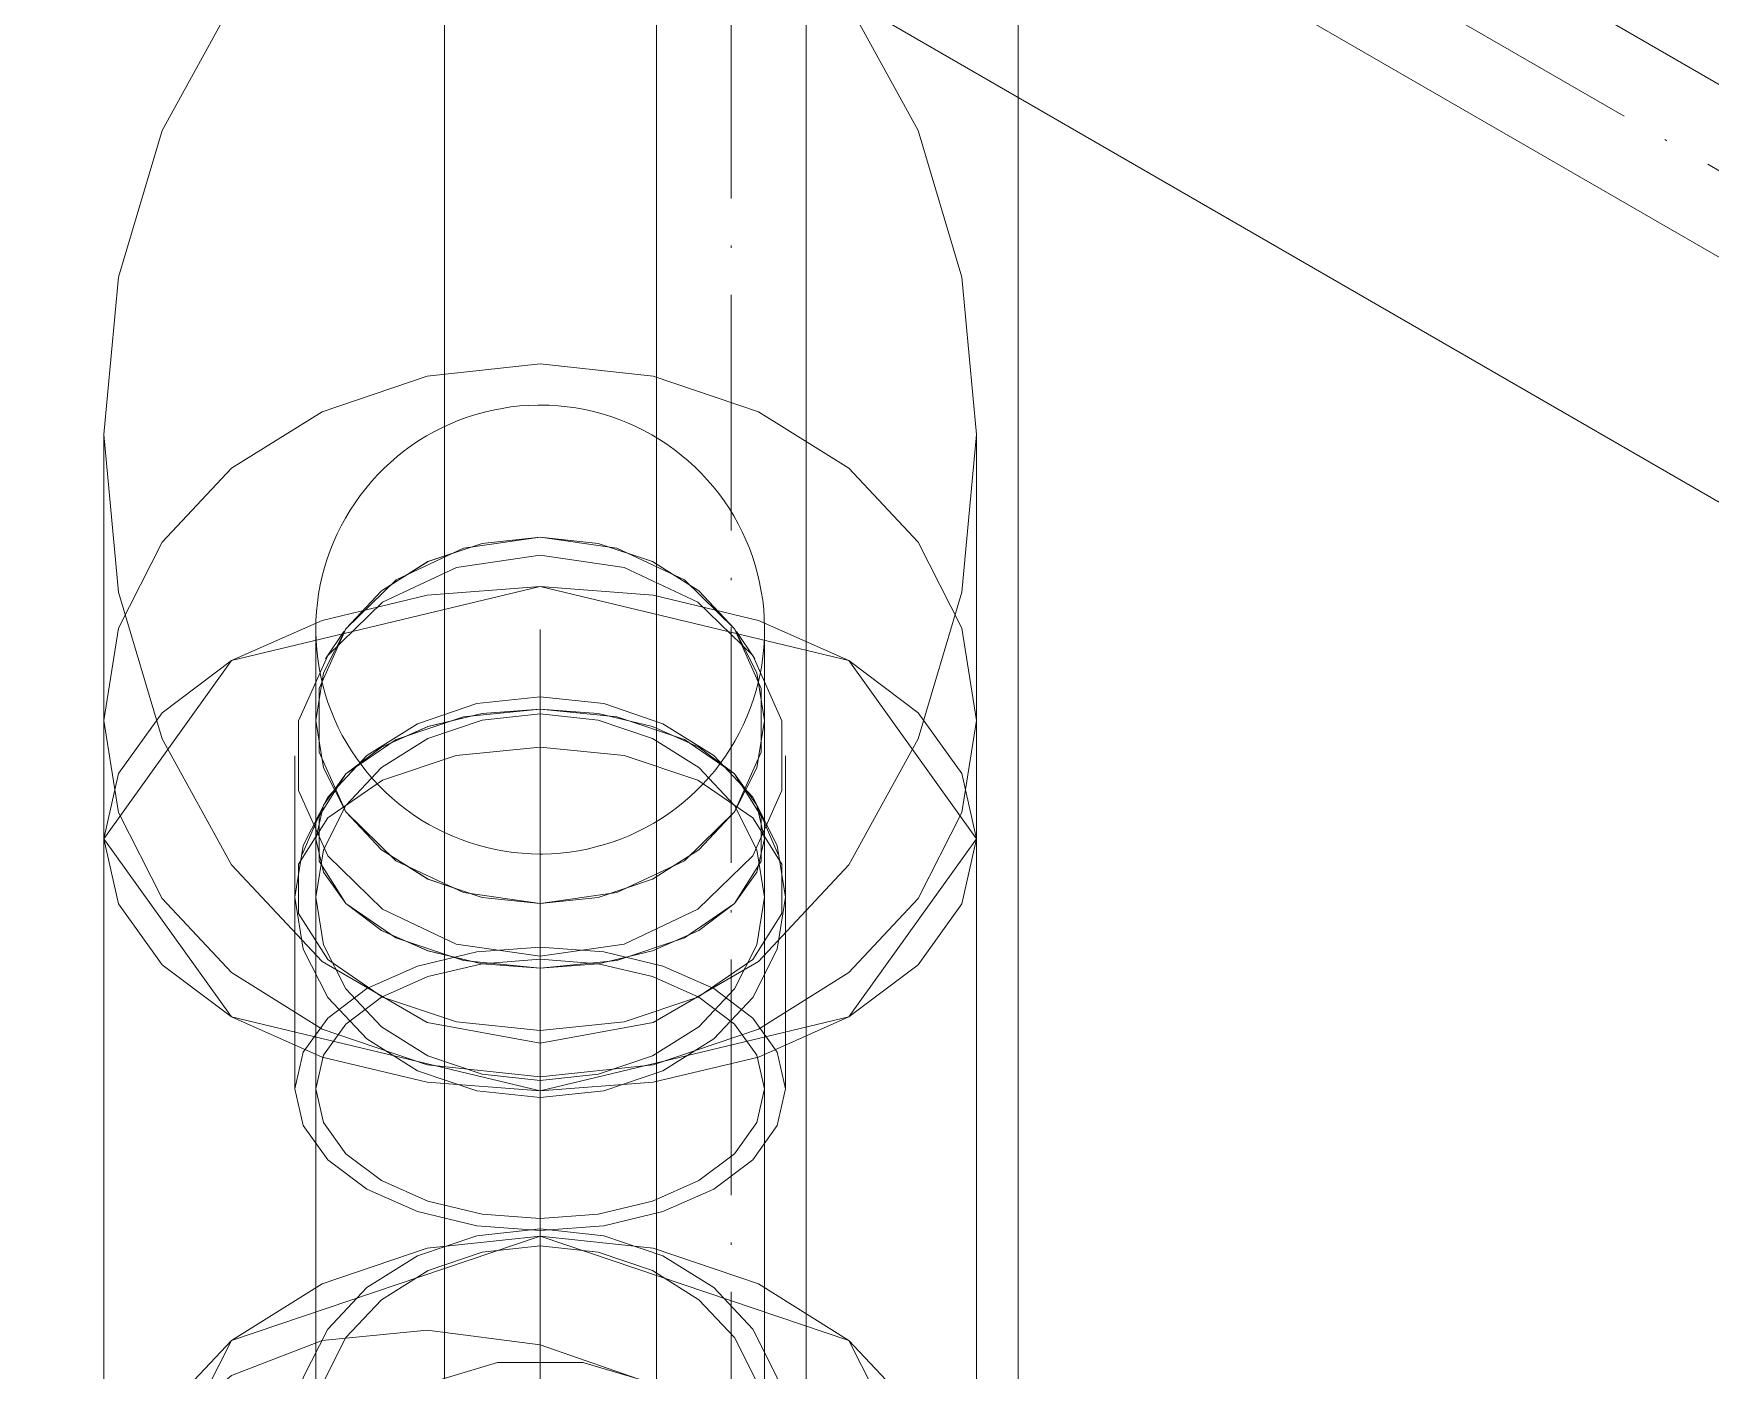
# Model space of a CAD drawing. Header units: millimetres. Extents: x -88595 to 880822, y -1054509 to -148035.
# Drawn here: x 425522.2 to 425593.4, y -313767.6 to -313710.8 of the extents above; entities that cross this region are included whole.
import ezdxf

# ---------------------------------------------------------------- set-up
doc = ezdxf.new("R2010")
doc.units = ezdxf.units.MM
doc.linetypes.add('$12$ADSK_Осевая', pattern=[14, 10, -2, 0, -2])
for name, color, linetype, lineweight in [('Изоляция', 7, 'Continuous', 18), ('Трубопровод', 7, 'Continuous', 18), ('Трубопроводы', 7, 'Continuous', 18)]:
    doc.layers.add(name, color=color, linetype=linetype, lineweight=lineweight)

# ---------------------------------------------------------------- blocks, each defined once
blk = doc.blocks.new('$0$ADSK_МедьПайка_Отвод - Отвод медный под пайку двухраструбный-V50-В_ОВ3_4')
at = {"layer": 'Трубопроводы', "color": 134, "true_color": 0x00a6a6}
for p, q in [((22141.245, 11397.016), (22141.245, 11391.474)), ((22142.135, 11397.016), (22142.135, 11391.474)), ((22161.185, 11391.474), (22161.185, 11397.016)), ((22162.075, 11391.474), (22162.075, 11397.016)), ((22142.135, 11391.474), (22142.135, 11390.088)), ((22161.185, 11390.088), (22161.185, 11391.474)), ((22141.241, 11390.452), (22139.544, 11389.473)), ((22142.656, 11390.885), (22140.647, 11390.716)), ((22139.099, 11390.243), (22132.311, 11386.324)), ((22139.544, 11389.473), (22132.756, 11385.553)), ((22142.792, 11387.014), (22143.55, 11386.01)), ((22159.77, 11386.01), (22160.528, 11387.014)), ((22150.697, 11373.308), (22151.848, 11374.964)), ((22149.069, 11372.975), (22150.766, 11373.955)), ((22142.281, 11369.056), (22149.069, 11372.975)), ((22142.726, 11368.285), (22149.514, 11372.204))]:
    blk.add_line(p, q, dxfattribs=at)
for points in [[(22141.245, 11397.016, 0), (22141.6, 11399.217, 0), (22142.641, 11401.268, 0), (22144.296, 11403.03, 0), (22146.453, 11404.381, 0), (22148.965, 11405.23, 0), (22151.66, 11405.52, 0), (22154.356, 11405.23, 0), (22156.868, 11404.381, 0), (22159.025, 11403.03, 0), (22160.68, 11401.268, 0), (22161.72, 11399.217, 0), (22162.075, 11397.016, 0)], [(22161.185, 11397.016, 0), (22160.861, 11399.029, 0), (22159.909, 11400.905, 0), (22158.395, 11402.516, 0), (22156.423, 11403.752, 0), (22154.126, 11404.529, 0), (22151.66, 11404.794, 0), (22149.195, 11404.529, 0), (22146.898, 11403.752, 0), (22144.925, 11402.516, 0), (22143.411, 11400.905, 0), (22142.46, 11399.029, 0), (22142.135, 11397.016, 0)], [(22162.075, 11391.474, 0), (22161.447, 11394.383, 0), (22159.638, 11396.94, 0), (22156.867, 11398.839, 0), (22153.468, 11399.849, 0), (22149.85, 11399.848, 0), (22146.451, 11398.838, 0), (22143.681, 11396.939, 0), (22141.873, 11394.381, 0), (22141.245, 11391.474, 0)], [(22142.135, 11390.088, 0), (22142.46, 11392.101, 0), (22143.411, 11393.977, 0), (22144.925, 11395.587, 0), (22146.898, 11396.823, 0), (22149.195, 11397.6, 0), (22151.66, 11397.865, 0), (22154.126, 11397.6, 0), (22156.423, 11396.823, 0), (22158.395, 11395.587, 0), (22159.909, 11393.977, 0), (22160.861, 11392.101, 0), (22161.185, 11390.088, 0)], [(22142.135, 11390.088, 0), (22142.71, 11392.748, 0), (22144.364, 11395.088, 0), (22146.898, 11396.824, 0), (22150.007, 11397.747, 0), (22153.316, 11397.747, 0), (22156.424, 11396.823, 0), (22158.958, 11395.086, 0), (22160.612, 11392.747, 0), (22161.185, 11390.088, 0)], [(22162.075, 11397.016, 0), (22161.72, 11394.815, 0), (22160.68, 11392.764, 0), (22159.025, 11391.003, 0), (22156.868, 11389.652, 0), (22154.356, 11388.802, 0), (22151.66, 11388.513, 0), (22148.965, 11388.802, 0), (22146.453, 11389.652, 0), (22144.296, 11391.003, 0), (22142.641, 11392.764, 0), (22141.6, 11394.815, 0), (22141.245, 11397.016, 0)], [(22142.135, 11397.016, 0), (22142.46, 11395.004, 0), (22143.411, 11393.128, 0), (22144.925, 11391.517, 0), (22146.898, 11390.281, 0), (22149.195, 11389.504, 0), (22151.66, 11389.239, 0), (22154.126, 11389.504, 0), (22156.423, 11390.281, 0), (22158.395, 11391.517, 0), (22159.909, 11393.128, 0), (22160.861, 11395.004, 0), (22161.185, 11397.016, 0)], [(22142.451, 11391.374, 0), (22142.441, 11391.36, 0), (22142.408, 11391.322, 0), (22142.35, 11391.261, 0), (22142.266, 11391.179, 0), (22142.155, 11391.08, 0), (22142.014, 11390.966, 0), (22141.846, 11390.84, 0), (22141.648, 11390.704, 0), (22141.421, 11390.56, 0), (22141.241, 11390.452, 0)], [(22141.245, 11391.474, 0), (22141.873, 11388.567, 0), (22143.681, 11386.009, 0), (22146.451, 11384.11, 0), (22149.85, 11383.099, 0), (22153.468, 11383.099, 0), (22156.867, 11384.109, 0), (22159.638, 11386.007, 0), (22161.447, 11388.565, 0), (22162.075, 11391.474, 0)], [(22142.135, 11390.088, 0), (22142.143, 11390.301, 0), (22142.164, 11390.507, 0), (22142.198, 11390.701, 0), (22142.24, 11390.876, 0), (22142.288, 11391.028, 0), (22142.337, 11391.155, 0), (22142.382, 11391.253, 0), (22142.419, 11391.322, 0), (22142.443, 11391.362, 0), (22142.451, 11391.374, 0)], [(22136.942, 11385.476, 0), (22137.386, 11388.128, 0), (22138.665, 11389.947, 0), (22140.625, 11390.714, 0), (22143.028, 11390.336, 0), (22145.586, 11388.859, 0), (22147.99, 11386.461, 0), (22149.949, 11383.431, 0), (22151.227, 11380.134, 0), (22151.671, 11376.972, 0)], [(22152.739, 11378.315, 0), (22152.333, 11381.207, 0), (22151.164, 11384.222, 0), (22149.372, 11386.993, 0), (22147.174, 11389.186, 0), (22144.835, 11390.537, 0), (22142.636, 11390.883, 0), (22140.844, 11390.181, 0), (22139.674, 11388.518, 0), (22139.268, 11386.092, 0)], [(22152.739, 11378.315, 0), (22152.509, 11380.46, 0), (22151.836, 11382.724, 0), (22150.766, 11384.953, 0), (22149.371, 11386.994, 0), (22147.747, 11388.709, 0), (22146.003, 11389.981, 0), (22144.26, 11390.722, 0), (22142.636, 11390.883, 0), (22141.241, 11390.452, 0), (22140.171, 11389.46, 0), (22139.498, 11387.972, 0), (22139.268, 11386.092, 0)], [(22161.185, 11390.088, 0), (22160.612, 11387.43, 0), (22158.958, 11385.09, 0), (22156.424, 11383.354, 0), (22153.316, 11382.429, 0), (22150.007, 11382.429, 0), (22146.898, 11383.353, 0), (22144.364, 11385.089, 0), (22142.71, 11387.428, 0), (22142.135, 11390.088, 0)], [(22161.185, 11390.088, 0), (22160.861, 11388.075, 0), (22159.909, 11386.2, 0), (22158.395, 11384.589, 0), (22156.423, 11383.353, 0), (22154.126, 11382.576, 0), (22151.66, 11382.311, 0), (22149.195, 11382.576, 0), (22146.898, 11383.353, 0), (22144.925, 11384.589, 0), (22143.411, 11386.2, 0), (22142.46, 11388.075, 0), (22142.135, 11390.088, 0)], [(22161.185, 11390.088, 0), (22161.147, 11388.984, 0), (22161.033, 11387.887, 0), (22160.845, 11386.806, 0), (22160.587, 11385.748, 0), (22160.262, 11384.717, 0), (22159.876, 11383.72, 0), (22159.434, 11382.76, 0), (22158.941, 11381.839, 0), (22158.401, 11380.958, 0), (22157.82, 11380.118, 0), (22157.203, 11379.319, 0), (22156.552, 11378.56, 0), (22155.871, 11377.841, 0), (22155.163, 11377.158, 0), (22154.43, 11376.513, 0), (22153.675, 11375.902, 0), (22152.899, 11375.325, 0), (22152.104, 11374.78, 0), (22151.291, 11374.265, 0), (22150.766, 11373.955, 0)], [(22144.883, 11373.053, 0), (22144.632, 11375.398, 0), (22143.896, 11377.874, 0), (22142.726, 11380.311, 0), (22141.2, 11382.543, 0), (22139.424, 11384.418, 0), (22137.518, 11385.808, 0), (22135.612, 11386.619, 0), (22133.836, 11386.795, 0), (22132.311, 11386.324, 0), (22131.14, 11385.239, 0), (22130.405, 11383.612, 0), (22130.154, 11381.556, 0)], [(22139.268, 11386.092, 0), (22139.674, 11383.197, 0), (22140.844, 11380.183, 0), (22142.636, 11377.412, 0), (22144.835, 11375.219, 0), (22147.174, 11373.869, 0), (22149.372, 11373.524, 0), (22151.164, 11374.226, 0), (22152.333, 11375.891, 0), (22152.739, 11378.315, 0)], [(22139.268, 11386.092, 0), (22139.498, 11383.947, 0), (22140.171, 11381.682, 0), (22141.241, 11379.454, 0), (22142.636, 11377.413, 0), (22144.26, 11375.698, 0), (22146.003, 11374.426, 0), (22147.747, 11373.685, 0), (22149.371, 11373.524, 0), (22150.766, 11373.955, 0), (22151.836, 11374.947, 0), (22152.509, 11376.434, 0), (22152.739, 11378.315, 0)], [(22130.783, 11381.193, 0), (22131.012, 11383.073, 0), (22131.685, 11384.561, 0), (22132.756, 11385.553, 0), (22134.151, 11385.984, 0), (22135.775, 11385.823, 0), (22137.518, 11385.082, 0), (22139.261, 11383.81, 0), (22140.886, 11382.095, 0), (22142.281, 11380.054, 0), (22143.351, 11377.825, 0), (22144.024, 11375.561, 0), (22144.253, 11373.416, 0)], [(22151.671, 11376.972, 0), (22151.227, 11374.321, 0), (22149.949, 11372.501, 0), (22147.99, 11371.733, 0), (22145.586, 11372.11, 0), (22143.028, 11373.587, 0), (22140.625, 11375.984, 0), (22138.665, 11379.014, 0), (22137.386, 11382.31, 0), (22136.942, 11385.476, 0)], [(22130.154, 11381.556, 0), (22130.405, 11379.211, 0), (22131.14, 11376.735, 0), (22132.311, 11374.298, 0), (22133.836, 11372.066, 0), (22135.612, 11370.191, 0), (22137.518, 11368.801, 0), (22139.424, 11367.99, 0), (22141.2, 11367.814, 0), (22142.726, 11368.285, 0), (22143.896, 11369.37, 0), (22144.632, 11370.996, 0), (22144.883, 11373.053, 0)], [(22144.253, 11373.416, 0), (22144.024, 11371.535, 0), (22143.351, 11370.048, 0), (22142.281, 11369.056, 0), (22140.886, 11368.625, 0), (22139.261, 11368.786, 0), (22137.518, 11369.527, 0), (22135.775, 11370.799, 0), (22134.151, 11372.514, 0), (22132.756, 11374.555, 0), (22131.685, 11376.783, 0), (22131.012, 11379.048, 0), (22130.783, 11381.193, 0)]]:
    blk.add_polyline3d(points, dxfattribs=at)
blk = doc.blocks.new('$0$ADSK_МедьПайка_Отвод - Отвод медный под пайку двухраструбный-V60-В_ОВ3_4')
at = {"layer": 'Трубопроводы', "color": 134, "true_color": 0x00a6a6}
for p, q in [((-8292.901, 9186.229), (-8293.679, 9185.08)), ((-8275.453, 9185.08), (-8276.232, 9186.229)), ((-8294.091, 9182.464), (-8294.091, 9180.963)), ((-8275.041, 9180.963), (-8275.041, 9182.464)), ((-8294.981, 9180.963), (-8294.981, 9174.959)), ((-8294.091, 9180.963), (-8294.091, 9174.959)), ((-8275.041, 9174.959), (-8275.041, 9180.963)), ((-8274.151, 9174.959), (-8274.151, 9180.963)), ((-8293.808, 9178.773), (-8294.671, 9176.775)), ((-8274.461, 9176.775), (-8275.324, 9178.773)), ((-8294.091, 9177.442), (-8294.091, 9175.319)), ((-8275.041, 9175.319), (-8275.041, 9177.442)), ((-8294.981, 9175.319), (-8294.981, 9166.828)), ((-8294.091, 9175.319), (-8294.091, 9166.828)), ((-8275.041, 9166.828), (-8275.041, 9175.319)), ((-8274.151, 9166.828), (-8274.151, 9175.319))]:
    blk.add_line(p, q, dxfattribs=at)
for points in [[(-8294.091, 9186.318, 0), (-8294.084, 9186.699, 0), (-8294.061, 9187.079, 0), (-8294.023, 9187.458, 0), (-8293.97, 9187.835, 0), (-8293.901, 9188.21, 0), (-8293.818, 9188.582, 0), (-8293.72, 9188.95, 0), (-8293.608, 9189.314, 0), (-8293.481, 9189.673, 0), (-8293.339, 9190.027, 0), (-8293.184, 9190.375, 0), (-8293.015, 9190.716, 0), (-8292.832, 9191.051, 0), (-8292.636, 9191.377, 0), (-8292.427, 9191.696, 0), (-8292.206, 9192.006, 0), (-8291.973, 9192.307, 0), (-8291.727, 9192.599, 0), (-8291.47, 9192.88, 0), (-8291.202, 9193.151, 0), (-8290.924, 9193.411, 0), (-8290.635, 9193.659, 0), (-8290.337, 9193.896, 0), (-8290.029, 9194.121, 0), (-8289.713, 9194.333, 0), (-8289.388, 9194.532, 0), (-8289.056, 9194.719, 0), (-8288.716, 9194.891, 0), (-8288.37, 9195.05, 0), (-8288.018, 9195.196, 0), (-8287.66, 9195.327, 0), (-8287.297, 9195.443, 0), (-8286.93, 9195.545, 0), (-8286.559, 9195.632, 0), (-8286.185, 9195.704, 0), (-8285.808, 9195.762, 0), (-8285.43, 9195.804, 0), (-8285.05, 9195.831, 0), (-8284.669, 9195.842, 0), (-8284.566, 9195.843, 0)], [(-8284.566, 9195.843, 0), (-8284.185, 9195.835, 0), (-8283.805, 9195.812, 0), (-8283.426, 9195.774, 0), (-8283.049, 9195.721, 0), (-8282.674, 9195.653, 0), (-8282.302, 9195.57, 0), (-8281.934, 9195.472, 0), (-8281.57, 9195.359, 0), (-8281.211, 9195.232, 0), (-8280.857, 9195.091, 0), (-8280.509, 9194.936, 0), (-8280.168, 9194.767, 0), (-8279.833, 9194.584, 0), (-8279.507, 9194.388, 0), (-8279.188, 9194.179, 0), (-8278.878, 9193.958, 0), (-8278.577, 9193.724, 0), (-8278.286, 9193.479, 0), (-8278.004, 9193.222, 0), (-8277.733, 9192.954, 0), (-8277.473, 9192.675, 0), (-8277.225, 9192.387, 0), (-8276.988, 9192.088, 0), (-8276.763, 9191.781, 0), (-8276.551, 9191.464, 0), (-8276.352, 9191.14, 0), (-8276.166, 9190.807, 0), (-8275.993, 9190.468, 0), (-8275.834, 9190.122, 0), (-8275.689, 9189.769, 0), (-8275.558, 9189.412, 0), (-8275.441, 9189.049, 0), (-8275.339, 9188.682, 0), (-8275.252, 9188.311, 0), (-8275.18, 9187.937, 0), (-8275.123, 9187.56, 0), (-8275.08, 9187.182, 0), (-8275.053, 9186.802, 0), (-8275.042, 9186.421, 0), (-8275.041, 9186.318, 0)], [(-8284.566, 9190.241, 0), (-8287.031, 9189.976, 0), (-8289.329, 9189.2, 0), (-8291.301, 9187.964, 0), (-8292.815, 9186.353, 0), (-8293.767, 9184.477, 0), (-8294.091, 9182.464, 0), (-8293.767, 9180.451, 0), (-8292.815, 9178.576, 0), (-8291.301, 9176.965, 0), (-8289.329, 9175.729, 0), (-8287.031, 9174.952, 0), (-8284.566, 9174.687, 0)], [(-8284.566, 9190.241, 0), (-8287.822, 9189.773, 0), (-8290.687, 9188.423, 0), (-8292.814, 9186.354, 0), (-8293.946, 9183.816, 0), (-8293.947, 9181.115, 0), (-8292.815, 9178.576, 0), (-8290.689, 9176.507, 0), (-8287.824, 9175.156, 0), (-8284.566, 9174.687, 0)], [(-8284.566, 9174.687, 0), (-8281.308, 9175.156, 0), (-8278.443, 9176.507, 0), (-8276.317, 9178.576, 0), (-8275.186, 9181.115, 0), (-8275.186, 9183.816, 0), (-8276.318, 9186.354, 0), (-8278.445, 9188.423, 0), (-8281.31, 9189.773, 0), (-8284.566, 9190.241, 0)], [(-8284.566, 9174.687, 0), (-8282.101, 9174.952, 0), (-8279.804, 9175.729, 0), (-8277.831, 9176.965, 0), (-8276.317, 9178.576, 0), (-8275.366, 9180.451, 0), (-8275.041, 9182.464, 0), (-8275.366, 9184.477, 0), (-8276.317, 9186.353, 0), (-8277.831, 9187.964, 0), (-8279.804, 9189.2, 0), (-8282.101, 9189.976, 0), (-8284.566, 9190.241, 0)], [(-8284.566, 9172.459, 0), (-8288.129, 9172.972, 0), (-8291.261, 9174.449, 0), (-8293.586, 9176.712, 0), (-8294.823, 9179.487, 0), (-8294.823, 9182.441, 0), (-8293.585, 9185.216, 0), (-8291.259, 9187.479, 0), (-8288.126, 9188.955, 0), (-8284.566, 9189.467, 0)], [(-8284.566, 9189.467, 0), (-8281.006, 9188.955, 0), (-8277.873, 9187.479, 0), (-8275.547, 9185.216, 0), (-8274.31, 9182.441, 0), (-8274.309, 9179.487, 0), (-8275.546, 9176.712, 0), (-8277.871, 9174.449, 0), (-8281.004, 9172.972, 0), (-8284.566, 9172.459, 0)], [(-8284.566, 9176.793, 0), (-8284.947, 9176.801, 0), (-8285.327, 9176.823, 0), (-8285.706, 9176.861, 0), (-8286.084, 9176.915, 0), (-8286.458, 9176.983, 0), (-8286.83, 9177.066, 0), (-8287.198, 9177.164, 0), (-8287.562, 9177.276, 0), (-8287.922, 9177.403, 0), (-8288.275, 9177.545, 0), (-8288.623, 9177.7, 0), (-8288.965, 9177.869, 0), (-8289.299, 9178.052, 0), (-8289.626, 9178.248, 0), (-8289.944, 9178.457, 0), (-8290.254, 9178.678, 0), (-8290.555, 9178.912, 0), (-8290.847, 9179.157, 0), (-8291.128, 9179.414, 0), (-8291.399, 9179.682, 0), (-8291.659, 9179.96, 0), (-8291.907, 9180.249, 0), (-8292.144, 9180.547, 0), (-8292.369, 9180.855, 0), (-8292.581, 9181.172, 0), (-8292.781, 9181.496, 0), (-8292.967, 9181.829, 0), (-8293.14, 9182.168, 0), (-8293.299, 9182.514, 0), (-8293.444, 9182.866, 0), (-8293.575, 9183.224, 0), (-8293.691, 9183.587, 0), (-8293.793, 9183.954, 0), (-8293.88, 9184.325, 0), (-8293.953, 9184.699, 0), (-8294.01, 9185.076, 0), (-8294.052, 9185.454, 0), (-8294.079, 9185.834, 0), (-8294.091, 9186.215, 0), (-8294.091, 9186.318, 0)], [(-8294.091, 9177.442, 0), (-8294.091, 9178.118, 0), (-8294.091, 9178.774, 0), (-8294.091, 9179.408, 0), (-8294.091, 9180.019, 0), (-8294.091, 9180.607, 0), (-8294.091, 9181.171, 0), (-8294.091, 9181.709, 0), (-8294.091, 9182.22, 0), (-8294.091, 9182.705, 0), (-8294.091, 9183.162, 0), (-8294.091, 9183.591, 0), (-8294.091, 9183.99, 0), (-8294.091, 9184.359, 0), (-8294.091, 9184.698, 0), (-8294.091, 9185.006, 0), (-8294.091, 9185.283, 0), (-8294.091, 9185.527, 0), (-8294.091, 9185.739, 0), (-8294.091, 9185.919, 0), (-8294.091, 9186.065, 0), (-8294.091, 9186.178, 0), (-8294.091, 9186.258, 0), (-8294.091, 9186.305, 0), (-8294.091, 9186.318, 0)], [(-8294.091, 9186.318, 0), (-8294.091, 9186.301, 0), (-8294.091, 9186.251, 0), (-8294.091, 9186.167, 0), (-8294.091, 9186.05, 0), (-8294.091, 9185.899, 0), (-8294.091, 9185.716, 0), (-8294.091, 9185.5, 0), (-8294.091, 9185.252, 0), (-8294.091, 9184.972, 0), (-8294.091, 9184.66, 0), (-8294.091, 9184.318, 0), (-8294.091, 9183.945, 0), (-8294.091, 9183.542, 0), (-8294.091, 9183.11, 0), (-8294.091, 9182.65, 0), (-8294.091, 9182.464, 0)], [(-8275.041, 9186.318, 0), (-8275.049, 9185.937, 0), (-8275.072, 9185.557, 0), (-8275.11, 9185.178, 0), (-8275.163, 9184.8, 0), (-8275.231, 9184.426, 0), (-8275.314, 9184.054, 0), (-8275.412, 9183.686, 0), (-8275.525, 9183.322, 0), (-8275.652, 9182.963, 0), (-8275.793, 9182.609, 0), (-8275.948, 9182.261, 0), (-8276.118, 9181.919, 0), (-8276.3, 9181.585, 0), (-8276.496, 9181.258, 0), (-8276.705, 9180.94, 0), (-8276.926, 9180.63, 0), (-8277.16, 9180.329, 0), (-8277.405, 9180.037, 0), (-8277.662, 9179.756, 0), (-8277.93, 9179.485, 0), (-8278.209, 9179.225, 0), (-8278.497, 9178.977, 0), (-8278.796, 9178.74, 0), (-8279.103, 9178.515, 0), (-8279.42, 9178.303, 0), (-8279.744, 9178.104, 0), (-8280.077, 9177.917, 0), (-8280.416, 9177.744, 0), (-8280.762, 9177.585, 0), (-8281.115, 9177.44, 0), (-8281.472, 9177.309, 0), (-8281.835, 9177.193, 0), (-8282.202, 9177.091, 0), (-8282.573, 9177.004, 0), (-8282.947, 9176.932, 0), (-8283.324, 9176.874, 0), (-8283.703, 9176.832, 0), (-8284.083, 9176.805, 0), (-8284.463, 9176.793, 0), (-8284.566, 9176.793, 0)], [(-8275.041, 9182.464, 0), (-8275.041, 9182.935, 0), (-8275.041, 9183.378, 0), (-8275.041, 9183.792, 0), (-8275.041, 9184.177, 0), (-8275.041, 9184.531, 0), (-8275.041, 9184.855, 0), (-8275.041, 9185.147, 0), (-8275.041, 9185.408, 0), (-8275.041, 9185.636, 0), (-8275.041, 9185.832, 0), (-8275.041, 9185.995, 0), (-8275.041, 9186.125, 0), (-8275.041, 9186.222, 0), (-8275.041, 9186.286, 0), (-8275.041, 9186.315, 0), (-8275.041, 9186.318, 0)], [(-8275.041, 9186.318, 0), (-8275.041, 9186.301, 0), (-8275.041, 9186.251, 0), (-8275.041, 9186.167, 0), (-8275.041, 9186.05, 0), (-8275.041, 9185.899, 0), (-8275.041, 9185.716, 0), (-8275.041, 9185.5, 0), (-8275.041, 9185.252, 0), (-8275.041, 9184.972, 0), (-8275.041, 9184.66, 0), (-8275.041, 9184.318, 0), (-8275.041, 9183.945, 0), (-8275.041, 9183.542, 0), (-8275.041, 9183.11, 0), (-8275.041, 9182.65, 0), (-8275.041, 9182.162, 0), (-8275.041, 9181.647, 0), (-8275.041, 9181.106, 0), (-8275.041, 9180.539, 0), (-8275.041, 9179.949, 0), (-8275.041, 9179.335, 0), (-8275.041, 9178.698, 0), (-8275.041, 9178.04, 0), (-8275.041, 9177.442, 0)], [(-8284.566, 9183.463, 0), (-8287.262, 9183.173, 0), (-8289.774, 9182.323, 0), (-8291.931, 9180.972, 0), (-8293.586, 9179.211, 0), (-8294.626, 9177.16, 0), (-8294.981, 9174.959, 0), (-8294.626, 9172.758, 0), (-8293.586, 9170.707, 0), (-8291.931, 9168.946, 0), (-8289.774, 9167.594, 0), (-8287.262, 9166.745, 0), (-8284.566, 9166.455, 0)], [(-8284.566, 9166.455, 0), (-8281.871, 9166.745, 0), (-8279.359, 9167.594, 0), (-8277.202, 9168.946, 0), (-8275.547, 9170.707, 0), (-8274.506, 9172.758, 0), (-8274.151, 9174.959, 0), (-8274.506, 9177.16, 0), (-8275.547, 9179.211, 0), (-8277.202, 9180.972, 0), (-8279.359, 9182.323, 0), (-8281.871, 9183.173, 0), (-8284.566, 9183.463, 0)], [(-8284.566, 9171.943, 0), (-8287.031, 9172.13, 0), (-8289.329, 9172.68, 0), (-8291.301, 9173.554, 0), (-8292.815, 9174.693, 0), (-8293.767, 9176.019, 0), (-8294.091, 9177.442, 0), (-8293.767, 9178.866, 0), (-8292.815, 9180.192, 0), (-8291.301, 9181.331, 0), (-8289.329, 9182.205, 0), (-8287.031, 9182.754, 0), (-8284.566, 9182.942, 0)], [(-8284.566, 9167.182, 0), (-8287.031, 9167.447, 0), (-8289.329, 9168.224, 0), (-8291.301, 9169.46, 0), (-8292.815, 9171.07, 0), (-8293.767, 9172.946, 0), (-8294.091, 9174.959, 0), (-8293.767, 9176.972, 0), (-8292.815, 9178.847, 0), (-8291.301, 9180.458, 0), (-8289.329, 9181.694, 0), (-8287.031, 9182.471, 0), (-8284.566, 9182.736, 0)], [(-8284.566, 9171.943, 0), (-8287.824, 9172.275, 0), (-8290.689, 9173.23, 0), (-8292.815, 9174.693, 0), (-8293.947, 9176.488, 0), (-8293.946, 9178.398, 0), (-8292.814, 9180.193, 0), (-8290.687, 9181.656, 0), (-8287.822, 9182.61, 0), (-8284.566, 9182.942, 0)], [(-8284.566, 9182.942, 0), (-8281.31, 9182.61, 0), (-8278.445, 9181.656, 0), (-8276.318, 9180.193, 0), (-8275.186, 9178.398, 0), (-8275.186, 9176.488, 0), (-8276.317, 9174.693, 0), (-8278.443, 9173.23, 0), (-8281.308, 9172.275, 0), (-8284.566, 9171.943, 0)], [(-8284.566, 9182.942, 0), (-8282.101, 9182.754, 0), (-8279.804, 9182.205, 0), (-8277.831, 9181.331, 0), (-8276.317, 9180.192, 0), (-8275.366, 9178.866, 0), (-8275.041, 9177.442, 0), (-8275.366, 9176.019, 0), (-8276.317, 9174.693, 0), (-8277.831, 9173.554, 0), (-8279.804, 9172.68, 0), (-8282.101, 9172.13, 0), (-8284.566, 9171.943, 0)], [(-8284.566, 9182.736, 0), (-8282.101, 9182.471, 0), (-8279.804, 9181.694, 0), (-8277.831, 9180.458, 0), (-8276.317, 9178.847, 0), (-8275.366, 9176.972, 0), (-8275.041, 9174.959, 0), (-8275.366, 9172.946, 0), (-8276.317, 9171.07, 0), (-8277.831, 9169.46, 0), (-8279.804, 9168.224, 0), (-8282.101, 9167.447, 0), (-8284.566, 9167.182, 0)], [(-8284.566, 9181.332, 0), (-8288.129, 9180.97, 0), (-8291.261, 9179.925, 0), (-8293.586, 9178.325, 0), (-8294.823, 9176.363, 0), (-8294.823, 9174.274, 0), (-8293.585, 9172.312, 0), (-8291.259, 9170.712, 0), (-8288.126, 9169.668, 0), (-8284.566, 9169.306, 0)], [(-8284.566, 9169.306, 0), (-8281.006, 9169.668, 0), (-8277.873, 9170.712, 0), (-8275.547, 9172.312, 0), (-8274.31, 9174.274, 0), (-8274.309, 9176.363, 0), (-8275.546, 9178.325, 0), (-8277.871, 9179.925, 0), (-8281.004, 9180.97, 0), (-8284.566, 9181.332, 0)], [(-8284.566, 9160.815, 0), (-8287.262, 9161.02, 0), (-8289.774, 9161.62, 0), (-8291.931, 9162.576, 0), (-8293.586, 9163.821, 0), (-8294.626, 9165.272, 0), (-8294.981, 9166.828, 0), (-8294.626, 9168.384, 0), (-8293.586, 9169.834, 0), (-8291.931, 9171.08, 0), (-8289.774, 9172.035, 0), (-8287.262, 9172.636, 0), (-8284.566, 9172.841, 0)], [(-8284.566, 9172.841, 0), (-8281.871, 9172.636, 0), (-8279.359, 9172.035, 0), (-8277.202, 9171.08, 0), (-8275.547, 9169.834, 0), (-8274.506, 9168.384, 0), (-8274.151, 9166.828, 0), (-8274.506, 9165.272, 0), (-8275.547, 9163.821, 0), (-8277.202, 9162.576, 0), (-8279.359, 9161.62, 0), (-8281.871, 9161.02, 0), (-8284.566, 9160.815, 0)], [(-8284.566, 9172.327, 0), (-8287.031, 9172.14, 0), (-8289.329, 9171.59, 0), (-8291.301, 9170.716, 0), (-8292.815, 9169.577, 0), (-8293.767, 9168.251, 0), (-8294.091, 9166.828, 0), (-8293.767, 9165.405, 0), (-8292.815, 9164.078, 0), (-8291.301, 9162.939, 0), (-8289.329, 9162.065, 0), (-8287.031, 9161.516, 0), (-8284.566, 9161.329, 0)], [(-8284.566, 9161.329, 0), (-8282.101, 9161.516, 0), (-8279.804, 9162.065, 0), (-8277.831, 9162.939, 0), (-8276.317, 9164.078, 0), (-8275.366, 9165.405, 0), (-8275.041, 9166.828, 0), (-8275.366, 9168.251, 0), (-8276.317, 9169.577, 0), (-8277.831, 9170.716, 0), (-8279.804, 9171.59, 0), (-8282.101, 9172.14, 0), (-8284.566, 9172.327, 0)]]:
    blk.add_polyline3d(points, dxfattribs=at)

msp = doc.modelspace()

# ---------------------------------------------------------------- linework, layer by layer
at = {"layer": 'Изоляция', "color": 190, "true_color": 0x8000ff}
for p, q in [((425539.615, -313661.213), (425539.615, -314267.736)), ((425563.965, -314267.736), (425563.965, -313661.213)), ((425550.352, -313705.69), (425644.654, -313760.136))]:
    msp.add_line(p, q, dxfattribs=at)
at = {"layer": 'Изоляция', "color": 134, "true_color": 0x00a6a6}
for p, q in [((425525.155, -313727.861), (425525.155, -314273.67)), ((425562.205, -314273.67), (425562.205, -313727.861))]:
    msp.add_line(p, q, dxfattribs=at)
for points in [[(425543.68, -313702.04, 0), (425538.886, -313702.92, 0), (425534.418, -313705.5, 0), (425530.581, -313709.603, 0), (425527.637, -313714.951, 0), (425525.786, -313721.178, 0), (425525.155, -313727.861, 0)], [(425562.205, -313727.861, 0), (425561.574, -313721.178, 0), (425559.723, -313714.951, 0), (425556.779, -313709.603, 0), (425552.943, -313705.5, 0), (425548.475, -313702.92, 0), (425543.68, -313702.04, 0)], [(425525.155, -313739.986, 0), (425525.786, -313736.071, 0), (425527.637, -313732.423, 0), (425530.581, -313729.29, 0), (425534.418, -313726.887, 0), (425538.886, -313725.375, 0), (425543.68, -313724.86, 0)], [(425543.68, -313724.86, 0), (425538.886, -313725.375, 0), (425534.418, -313726.887, 0), (425530.581, -313729.29, 0), (425527.637, -313732.423, 0), (425525.786, -313736.071, 0), (425525.155, -313739.986, 0)], [(425543.68, -313724.86, 0), (425548.475, -313725.375, 0), (425552.943, -313726.887, 0), (425556.779, -313729.29, 0), (425559.723, -313732.423, 0), (425561.574, -313736.071, 0), (425562.205, -313739.986, 0)], [(425562.205, -313739.986, 0), (425561.574, -313736.071, 0), (425559.723, -313732.423, 0), (425556.779, -313729.29, 0), (425552.943, -313726.887, 0), (425548.475, -313725.375, 0), (425543.68, -313724.86, 0)], [(425525.155, -313727.861, 0), (425525.786, -313734.544, 0), (425527.637, -313740.772, 0), (425530.581, -313746.12, 0), (425534.418, -313750.223, 0), (425538.886, -313752.802, 0), (425543.68, -313753.682, 0)], [(425543.68, -313753.682, 0), (425548.475, -313752.802, 0), (425552.943, -313750.223, 0), (425556.779, -313746.12, 0), (425559.723, -313740.772, 0), (425561.574, -313734.544, 0), (425562.205, -313727.861, 0)], [(425525.155, -313745.008, 0), (425530.581, -313737.445, 0), (425543.68, -313734.312, 0)], [(425556.779, -313737.445, 0), (425552.943, -313735.745, 0), (425548.475, -313734.677, 0), (425543.68, -313734.312, 0), (425538.886, -313734.677, 0), (425534.418, -313735.745, 0), (425530.581, -313737.445, 0)], [(425543.68, -313734.312, 0), (425556.779, -313737.445, 0), (425562.205, -313745.008, 0)], [(425530.581, -313737.445, 0), (425527.637, -313739.66, 0), (425525.786, -313742.24, 0), (425525.155, -313745.008, 0), (425525.786, -313747.776, 0), (425527.637, -313750.355, 0), (425530.581, -313752.571, 0)], [(425556.779, -313752.571, 0), (425559.723, -313750.355, 0), (425561.574, -313747.776, 0), (425562.205, -313745.008, 0), (425561.574, -313742.24, 0), (425559.723, -313739.66, 0), (425556.779, -313737.445, 0)], [(425543.68, -313755.111, 0), (425538.886, -313754.596, 0), (425534.418, -313753.085, 0), (425530.581, -313750.681, 0), (425527.637, -313747.548, 0), (425525.786, -313743.9, 0), (425525.155, -313739.986, 0)], [(425525.155, -313739.986, 0), (425525.786, -313743.9, 0), (425527.637, -313747.548, 0), (425530.581, -313750.681, 0), (425534.418, -313753.085, 0), (425538.886, -313754.596, 0), (425543.68, -313755.111, 0)], [(425562.205, -313739.986, 0), (425561.574, -313743.9, 0), (425559.723, -313747.548, 0), (425556.779, -313750.681, 0), (425552.943, -313753.085, 0), (425548.475, -313754.596, 0), (425543.68, -313755.111, 0)], [(425543.68, -313755.111, 0), (425548.475, -313754.596, 0), (425552.943, -313753.085, 0), (425556.779, -313750.681, 0), (425559.723, -313747.548, 0), (425561.574, -313743.9, 0), (425562.205, -313739.986, 0)], [(425543.68, -313755.703, 0), (425530.581, -313752.571, 0), (425525.155, -313745.008, 0)], [(425562.205, -313745.008, 0), (425556.779, -313752.571, 0), (425543.68, -313755.703, 0)], [(425530.581, -313752.571, 0), (425534.418, -313754.27, 0), (425538.886, -313755.339, 0), (425543.68, -313755.703, 0), (425548.475, -313755.339, 0), (425552.943, -313754.27, 0), (425556.779, -313752.571, 0)], [(425543.68, -313761.869, 0), (425538.886, -313762.385, 0), (425534.418, -313763.896, 0), (425530.581, -313766.3, 0), (425527.637, -313769.432, 0), (425525.786, -313773.08, 0), (425525.155, -313776.995, 0)], [(425525.155, -313776.995, 0), (425530.581, -313766.3, 0), (425543.68, -313761.869, 0)], [(425562.205, -313776.995, 0), (425561.574, -313773.08, 0), (425559.723, -313769.432, 0), (425556.779, -313766.3, 0), (425552.943, -313763.896, 0), (425548.475, -313762.385, 0), (425543.68, -313761.869, 0)], [(425543.68, -313761.869, 0), (425556.779, -313766.3, 0), (425562.205, -313776.995, 0)], [(425543.68, -313766.488, 0), (425538.886, -313765.857, 0), (425534.418, -313766.3, 0), (425530.581, -313767.786, 0), (425527.637, -313770.214, 0), (425525.786, -313773.42, 0), (425525.155, -313777.184, 0)], [(425562.205, -313786.044, 0), (425561.574, -313781.978, 0), (425559.723, -313777.888, 0), (425556.779, -313774.051, 0), (425552.943, -313770.73, 0), (425548.475, -313768.15, 0), (425543.68, -313766.488, 0)]]:
    msp.add_polyline3d(points, dxfattribs=at)
at = {"layer": 'Трубопровод', "color": 190, "true_color": 0x8000ff}
for p, q in [((425548.615, -313661.213), (425548.615, -314267.736)), ((425554.965, -314267.736), (425554.965, -313661.213)), ((425652.329, -313746.842), (425558.027, -313692.396)), ((425554.852, -313697.896), (425649.154, -313752.341))]:
    msp.add_line(p, q, dxfattribs=at)
at = {"layer": 'Трубопровод', "color": 190, "linetype": '$12$ADSK_Осевая', "true_color": 0x8000ff}
for p, q in [((425551.79, -314267.736), (425551.79, -313665.009)), ((425551.79, -314267.736), (425551.79, -313665.009)), ((425650.742, -313749.592), (425556.439, -313695.146)), ((425650.742, -313749.592), (425556.439, -313695.146))]:
    msp.add_line(p, q, dxfattribs=at)
at = {"layer": 'Трубопровод', "color": 134, "true_color": 0x00a6a6}
for p, q in [((425534.155, -313739.986), (425534.155, -314273.67)), ((425553.205, -314273.67), (425553.205, -313739.986))]:
    msp.add_line(p, q, dxfattribs=at)
at = {"layer": 'Трубопровод', "color": 134, "linetype": '$12$ADSK_Осевая', "true_color": 0x00a6a6}
for p, q in [((425543.68, -313776.995), (425543.68, -313739.986)), ((425543.68, -313776.995), (425543.68, -313739.986)), ((425543.68, -313745.008), (425543.68, -314273.67)), ((425543.68, -313745.008), (425543.68, -314273.67))]:
    msp.add_line(p, q, dxfattribs=at)
at = {"layer": 'Трубопровод', "color": 134, "true_color": 0x00a6a6}
for points in [[(425534.155, -313739.986, 0), (425534.48, -313737.973, 0), (425535.431, -313736.097, 0), (425536.945, -313734.486, 0), (425538.918, -313733.25, 0), (425541.215, -313732.474, 0), (425543.68, -313732.209, 0)], [(425543.68, -313732.209, 0), (425546.145, -313732.474, 0), (425548.443, -313733.25, 0), (425550.415, -313734.486, 0), (425551.929, -313736.097, 0), (425552.881, -313737.973, 0), (425553.205, -313739.986, 0)], [(425550.415, -313741.119, 0), (425548.443, -313740.245, 0), (425546.145, -313739.696, 0), (425543.68, -313739.508, 0), (425541.215, -313739.696, 0), (425538.918, -313740.245, 0), (425536.945, -313741.119, 0)], [(425543.68, -313747.763, 0), (425541.215, -313747.498, 0), (425538.918, -313746.721, 0), (425536.945, -313745.485, 0), (425535.431, -313743.874, 0), (425534.48, -313741.999, 0), (425534.155, -313739.986, 0)], [(425553.205, -313739.986, 0), (425552.881, -313741.999, 0), (425551.929, -313743.874, 0), (425550.415, -313745.485, 0), (425548.443, -313746.721, 0), (425546.145, -313747.498, 0), (425543.68, -313747.763, 0)], [(425536.945, -313741.119, 0), (425535.431, -313742.258, 0), (425534.48, -313743.584, 0), (425534.155, -313745.008, 0), (425534.48, -313746.431, 0), (425535.431, -313747.757, 0), (425536.945, -313748.896, 0)], [(425550.415, -313748.896, 0), (425551.929, -313747.757, 0), (425552.881, -313746.431, 0), (425553.205, -313745.008, 0), (425552.881, -313743.584, 0), (425551.929, -313742.258, 0), (425550.415, -313741.119, 0)], [(425536.945, -313748.896, 0), (425538.918, -313749.77, 0), (425541.215, -313750.32, 0), (425543.68, -313750.507, 0), (425546.145, -313750.32, 0), (425548.443, -313749.77, 0), (425550.415, -313748.896, 0)]]:
    msp.add_polyline3d(points, dxfattribs=at)
at = {"layer": 'Трубопроводы', "color": 134, "linetype": '$12$ADSK_Осевая', "true_color": 0x00a6a6}
for p, q in [((425543.68, -313736.132), (425543.68, -313745.008)), ((425543.68, -313739.986), (425543.68, -313741.487)), ((425543.68, -313741.487), (425543.68, -313747.491)), ((425543.68, -313745.008), (425543.68, -313747.131)), ((425543.68, -313747.131), (425543.68, -313755.622))]:
    msp.add_line(p, q, dxfattribs=at)

# ---------------------------------------------------------------- block references
at = {"layer": 'Трубопроводы', "color": 134, "true_color": 0x00a6a6}
for name, p in [('$0$ADSK_МедьПайка_Отвод - Отвод медный под пайку двухраструбный-V60-В_ОВ3_4', (433828.246, -322922.45)), ('$0$ADSK_МедьПайка_Отвод - Отвод медный под пайку двухраструбный-V50-В_ОВ3_4', (403392.02, -325167.083))]:
    msp.add_blockref(name, p, dxfattribs=at)

doc.saveas('drawing.dxf')
